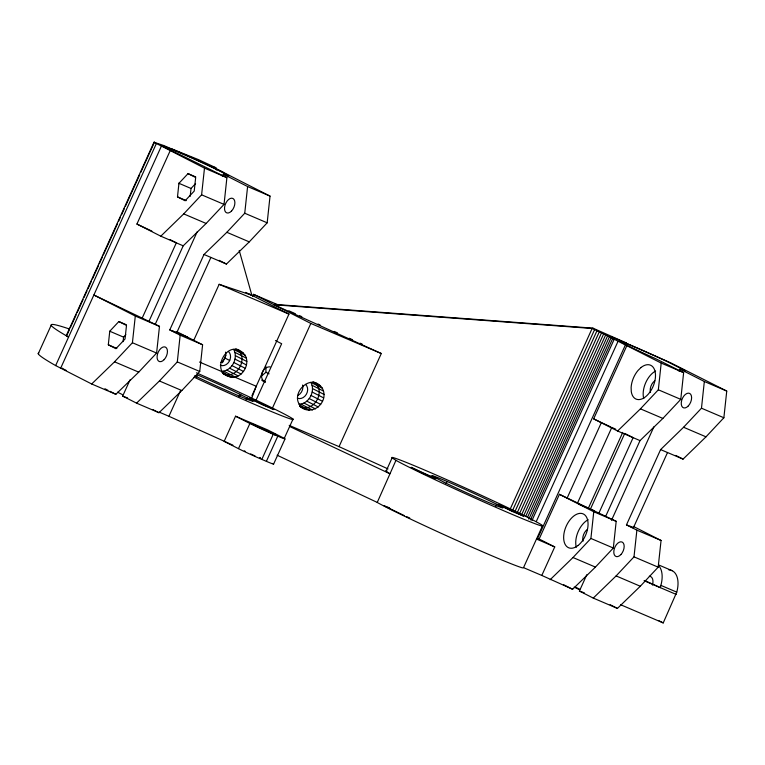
<?xml version="1.0" encoding="UTF-8"?>
<svg xmlns="http://www.w3.org/2000/svg" width="765" height="765" viewBox="0 0 765 765"><rect width="100%" height="100%" fill="white"/><g stroke="black" fill="none" stroke-linecap="round" stroke-linejoin="round"><path stroke-width="1.15" d="M221.726 371.341C231.862 371.054 238.584 358.116 233.65 349.423L245.116 355.247C250.958 365.077 240.784 380.54 229.29 376.514M298.905 404.283C309.041 403.997 315.763 391.058 310.839 382.366L322.304 388.19C329.629 401.912 312.139 417.355 299.89 406.339C313.334 413.75 326.722 390.944 314.272 382.615M118.852 321.549L126.493 325.431L125.039 338.991L115.945 348.677L108.305 344.795L109.758 331.235L118.852 321.549L126.292 324.723M123.098 341.659L123.576 337.136L125.852 334.716M91.676 383.982L114.54 361.816L132.422 342.739L135.3 316.05L93.865 295.003L159.483 326.368L156.595 353.067L138.714 372.134L115.859 394.3L91.676 383.982L55.644 365.584A391.479 12.297 24.4 0 1 38.843 353M188.037 173.626L195.677 177.509L194.224 191.068L185.13 200.755L177.49 196.873L178.943 183.304L188.037 173.626L195.716 176.906M190.169 196.376L191.02 188.467L195.563 183.619M130.069 379.775L122.668 396.088L136.562 403.145L159.407 380.97L177.308 361.902L180.167 335.204L169.773 329.925L204.006 254.477L226.842 232.302L244.743 213.234L247.602 186.536L223.323 174.2L222.338 176.371M170.184 150.705L136.916 224.049L160.803 236.184L183.724 213.894L201.606 194.817L204.485 168.128L153.985 142.252L66.268 335.615L68.582 337.069A391.479 12.297 24.4 0 1 69.395 328.998M136.562 403.145L158.996 412.718L181.84 390.542L199.742 371.484L202.601 344.776L176.38 331.465M149.07 321.08L183.208 245.814L206.139 223.466L224.04 204.398L226.899 177.69L162.983 146.297A36.175 1.138 24.4 0 1 201.711 162.515A36.175 1.138 24.4 0 1 225.599 175.099L223.323 174.2M204.006 254.477L226.44 264.049L249.275 241.874L267.176 222.816L270.035 196.108L222.969 172.163A46.082 1.444 24.4 0 0 192.388 157.934L163.815 145.541L153.985 142.252M550.159 579.688L572.995 557.522L590.905 538.455L593.755 511.747L559.425 494.314L539.143 539.009L554.74 546.927L541.802 575.443L572.593 589.27L595.428 567.095L613.329 548.027L616.188 521.328L559.425 494.314M586.803 574.735L579.401 591.049L593.258 598.087L616.112 575.921L634.003 556.853L636.882 530.155L626.468 524.866L660.606 449.6L683.575 427.262L701.476 408.204L704.336 381.496L680.056 369.16L679.062 371.341M626.86 345.646L593.65 418.866L617.594 431.02L640.439 408.854L658.34 389.787L661.199 363.079L613.033 338.666A46.082 1.444 24.4 0 1 614.611 338.168L670.494 362.725L726.75 391.058L723.872 417.757L705.99 436.834L683.069 459.124L660.606 449.6M593.258 598.087L617.432 608.404L640.295 586.248L658.177 567.171L661.056 540.473L633.344 526.406M605.803 516.05L640.028 440.602L662.873 418.426L680.774 399.359L683.633 372.66L655.242 358.498A36.175 1.138 24.4 0 1 620.138 341.123A36.175 1.138 24.4 0 1 666.64 361.29L685.383 370.805L680.056 369.16M659.162 566.263A23.036 13.368 -66.9 0 1 660.884 585.378L660.348 587.654L645.22 580.807M620.597 604.723L663.226 622.92L676.757 592.148A23.036 13.368 -66.9 0 0 668.859 569.896M251.618 398.316L256.227 386.258L234.712 377.069C205.986 378.044 227.492 333.33 245.116 355.247M38.25 353.736L51.188 325.221M67.301 334.353L69.271 330.011M70.256 327.841L76.175 314.798M77.16 312.627L83.069 299.593M84.054 297.422L87.009 290.901M88.004 288.73L91.446 281.128M92.431 278.957L98.35 265.914M99.335 263.743L102.29 257.231M103.275 255.051L117.561 223.552M118.556 221.381L120.526 217.031M121.511 214.86L124.466 208.338M125.45 206.168L139.737 174.669M140.722 172.498L154.52 142.08M55.644 365.584L156.299 143.705M60.655 368.223L161.3 146.335M178.895 183.734L179.22 183.007M142.166 318.135L176.342 242.811L170.117 239.655M155.228 324.303L197.169 231.843M169.773 329.925L176.677 332.871L210.901 257.423M193.755 340.31L219.153 284.312L251.876 295.28L239.216 250.461M159.235 412.144L168.912 416.275L180.416 390.925M196.452 377.049L197.427 374.898A39.168 1.234 24.4 0 1 232.981 390.896L251.312 399.971A39.168 1.234 24.4 0 1 238.03 395.515A39.168 1.234 24.4 0 1 194.645 375.778M222.481 362.763L225.933 355.161M252.536 296.514L253.521 294.343L278.527 305.015M238.9 396.28L239.856 394.185M239.856 396.739L240.803 394.635M235.563 416.208L249.887 423.485A18.437 0.583 24.4 0 0 273.248 434.233L277.791 436.174A18.437 0.583 24.4 0 0 282.046 437.217L267.712 429.94L235.563 416.208L224.145 441.376L238.47 448.653A18.437 0.583 24.4 0 0 261.831 459.402L266.383 461.343A18.437 0.583 24.4 0 0 272.636 463.437M246.11 399.827L247.057 397.733M251.943 395.696L288.95 314.109L249.753 294.2M255.778 400.784L281.654 343.724L275.448 340.568M238.47 448.653L249.887 423.485M272.034 408.988L310.839 323.452L253.521 294.343M261.831 459.402L273.248 434.233M266.383 461.343L277.791 436.174M284.236 438.45L293.014 419.086M273.593 464.116L285.01 438.947M289.189 425.359L339.048 446.645L381.295 353.526L274.013 304.738L274.826 304.403L592.952 328.147L626.487 342.988M290.059 426.688L389.882 473.755L386.009 471.326L392.091 457.9A82.945 2.601 24.4 0 1 480.917 495.098L499.688 503.829A82.945 2.601 24.4 0 1 542.681 525.66L541.706 525.966A82.945 2.601 24.4 0 1 473.554 497.422A82.945 2.601 24.4 0 1 396.251 460.511L392.091 457.9M541.802 575.443L523.518 567.649L522.686 567.907A82.945 2.601 24.4 0 1 454.525 539.373A82.945 2.601 24.4 0 1 377.231 502.462L395.964 460.339M446.11 483.623L447.085 481.472M495.768 506.401L496.724 504.298M510.331 508.802L592.129 328.472L592.952 328.147M512.292 511.058L594.587 329.639L592.129 328.472L274.013 304.738M515.17 511.106L596.968 330.776L594.587 329.639M516.977 513.296L599.272 331.886L596.968 330.776M519.684 513.286L601.481 332.957L599.272 331.886M521.319 515.4L603.614 333.989L601.481 332.957M523.346 516.394L605.641 334.984L603.614 333.989M525.765 516.26L607.573 335.931L605.641 334.984M527.592 517.169L609.389 336.839L607.573 335.931M528.806 519.119L611.101 337.7L609.389 336.839M530.403 519.932L612.698 338.512L611.101 337.7M531.885 520.688L614.18 339.278L612.698 338.512M536.236 521.634L618.034 341.305M523.518 567.649L542.548 525.698M625.397 344.939L537.68 538.311L539.143 539.009M567.161 498.005L601.386 422.557L593.65 418.866M577.594 502.863L611.818 427.415L615.796 429.222M588.534 507.836L622.758 432.388M590.542 508.859L624.766 433.411L633.124 437.657L598.899 513.105M611.474 520.353L653.903 426.813M626.468 524.866L633.372 527.812L667.539 452.498M261.467 376.112L265.962 372.249L265.857 366.425M66.268 335.615L66.813 335.443M536.59 539.086L554.74 546.927M322.304 388.19C309.911 370.289 286.158 397.8 303.715 408.281M259.756 457.881L260.53 458.072L260.071 457.776M584.307 592.827L579.401 591.049M385.13 506.201L389.528 507.845M122.668 396.088L124.944 396.987A36.175 1.138 24.4 0 0 127.573 397.867M270.743 432.78L276.127 434.788L251.035 423.494L275.524 435.199M204.485 168.128L226.899 177.69M247.602 186.536L270.035 196.108M661.199 363.079L683.633 372.66M704.336 381.496L726.75 391.058M178.943 183.304L191.02 188.467M201.606 194.817L224.04 204.398M244.743 213.234L267.176 222.816M658.34 389.787L680.774 399.359M701.476 408.204L723.872 417.757M177.49 196.873L186.268 200.621M183.724 213.894L206.139 223.466M226.842 232.302L249.275 241.874M640.439 408.854L662.873 418.426M683.575 427.262L705.99 436.834M617.594 431.02L640.028 440.602M160.803 236.184L183.208 245.814M219.153 284.312L288.95 314.109M310.839 323.452L381.295 353.526M176.16 332.278L187.549 337.136M578.713 504.106L594.242 510.733M135.3 316.05L159.483 326.368M180.167 335.204L202.601 344.776M593.755 511.747L616.188 521.328M636.882 530.155L661.056 540.473M199.522 362.046L222.443 371.838L226.765 375.462L222.711 373.397M222.672 373.301C236.031 380.922 249.524 358.106 237.169 349.71M658.512 564.876L672.272 570.747M109.758 331.235L123.576 337.136M132.422 342.739L156.595 353.067M177.308 361.902L199.742 371.484M590.905 538.455L613.329 548.027M634.003 556.853L658.177 567.171M108.305 344.795L116.806 348.429M660.884 585.378L676.757 592.148M644.073 580.702L676.222 594.434M114.54 361.816L138.714 372.134M159.407 380.97L181.84 390.542M572.995 557.522L595.428 567.095M616.112 575.921L640.295 586.248M171.934 148.946L198.288 159.55L215.826 167.707A35.745 1.119 24.4 0 0 222.969 172.163M232.914 445.182L168.912 416.275M252.852 454.926L254.994 455.883M404.369 515.62L384.03 505.789M406.521 516.585L409.763 518.048M274.826 304.403L278.058 305.876M288.854 310.791L295.328 313.736M299.651 315.696L301.812 316.681M318.001 324.044L320.162 325.02M334.19 331.408L337.432 332.88M349.309 338.273L352.55 339.746M360.105 343.189L362.266 344.174M339.048 446.645L388.008 468.907M250.662 453.932L252.115 454.601M601.386 422.557L610.776 426.927M151.9 231.116L136.916 224.049M245.689 292.402L251.876 295.28M194.033 377.164L204.198 381.898A82.945 2.601 24.4 0 0 286.014 417.374A82.945 2.601 24.4 0 0 266.603 405.173L250.031 397.264A82.945 2.601 24.4 0 0 196.433 372.823M277.121 455.213L376.944 502.28M574.171 587.109L578.99 589.49M675.801 455.433L683.069 459.124M219.125 260.339L226.44 264.049M630.274 526.244L633.372 527.812M313.698 382.012L316.567 383.466M312.732 381.984L320.372 385.866M312.072 385.283L323.538 391.097M236.595 349.108L239.464 350.561M235.543 349.041L243.194 352.923M312.541 388.591L323.997 394.405M234.893 352.34L246.359 358.154M312.197 392.062L323.662 397.886M235.352 355.649L246.818 361.463M265.962 372.249L269.079 373.836M311.068 395.476L322.534 401.29M235.008 359.12L246.473 364.943M309.242 398.575L320.707 404.398M172.02 330.509L176.677 332.871M224.939 358.068L229.71 360.487M233.889 362.534L245.355 368.348M306.832 401.176L318.288 406.99M264.948 381.659L263.026 380.683A8.061 6.56 -63.1 0 0 264.709 381.104M261.649 380.1L265.484 382.051M263.15 380.97L265.072 381.945A8.061 6.56 -63.1 0 1 261.974 373.004A8.061 6.56 -63.1 0 1 270.055 366.846M232.053 365.632L243.519 371.455M304.001 403.079L315.467 408.893M300.951 404.159L312.416 409.983M229.643 368.233L241.109 374.047M299.794 405.326L309.347 410.174M299.784 406.062L306.469 409.457M226.822 370.136L238.278 375.95M223.763 371.216L235.228 377.04M221.659 371.895L232.331 377.317M222.605 373.119L229.529 376.638M659.009 620.778L663.226 622.92M575.557 587.147L579.746 589.27M610.107 604.685L617.432 608.404M563.652 584.728L572.593 589.27M152.723 409.533L158.996 412.718M104.939 388.754L107.913 390.274M109.902 391.278L115.859 394.3M244.264 450.834L245.259 451.36M64.145 369.323L66.106 370.356M62.328 368.185L63.313 368.797M215.826 167.707L216.476 170.002M386.009 471.326A82.945 2.601 24.4 0 1 386.975 471.011M576.303 547.233A18.437 10.7 -66.9 0 1 588.151 519.712M643.738 398.565A18.437 10.7 -66.9 0 1 655.586 371.044M650.537 392.445A7.832 4.542 -66.9 0 1 654.792 380.798M583.102 541.113A7.832 4.542 -66.9 0 1 587.348 529.466M302.624 385.024A8.061 6.56 -63.1 0 1 297.91 395.409M305.551 384.393A8.061 6.56 -63.1 0 1 306.325 394.338A8.061 6.56 -63.1 0 1 297.442 398.163M649.322 576.217A9.218 5.345 -66.9 0 1 652.478 585.12M117.552 392.187A36.175 1.138 24.4 0 1 122.257 394.52M225.522 352.12A8.061 6.56 -63.1 0 1 220.808 362.505M228.448 351.489A8.061 6.56 -63.1 0 1 229.223 361.424A8.061 6.56 -63.1 0 1 220.339 365.249M641.118 367.439L638.087 370.384A18.437 10.7 -66.9 0 0 631.125 387.444L631.278 391.575A18.437 10.7 -66.9 0 0 645.469 396.844A18.437 10.7 -66.9 0 0 655.309 372.718A18.437 10.7 -66.9 0 0 641.118 367.439M411.159 467.367L424.642 474.042L436.098 478.708L411.159 467.367M498.828 504.795L512.244 511.431L523.767 516.136L498.828 504.795M249.18 398.221L262.519 404.838L274.109 409.571L249.18 398.221M444.302 482.352L431.833 475.782A39.168 1.234 24.4 0 1 473.774 493.349A39.168 1.234 24.4 0 1 499.631 506.966A39.168 1.234 24.4 0 1 444.302 482.352M578.024 545.512A18.437 10.7 -66.9 0 0 585.177 515.294A18.437 10.7 -66.9 0 0 564.36 531.627A18.437 10.7 -66.9 0 0 578.024 545.512M688.328 405.909A7.832 4.542 -66.9 0 0 689.667 393.43A7.832 4.542 -66.9 0 0 681.299 402.342A7.832 4.542 -66.9 0 0 688.328 405.909M620.884 554.577A7.832 4.542 -66.9 0 0 622.213 542.089A7.832 4.542 -66.9 0 0 613.846 551.001A7.832 4.542 -66.9 0 0 620.884 554.577M231.604 210.949A7.832 4.542 -66.9 0 0 232.933 198.47A7.832 4.542 -66.9 0 0 224.566 207.372A7.832 4.542 -66.9 0 0 231.604 210.949M164.159 359.617A7.832 4.542 -66.9 0 0 165.498 347.138A7.832 4.542 -66.9 0 0 157.131 356.041A7.832 4.542 -66.9 0 0 164.159 359.617"/></g></svg>
